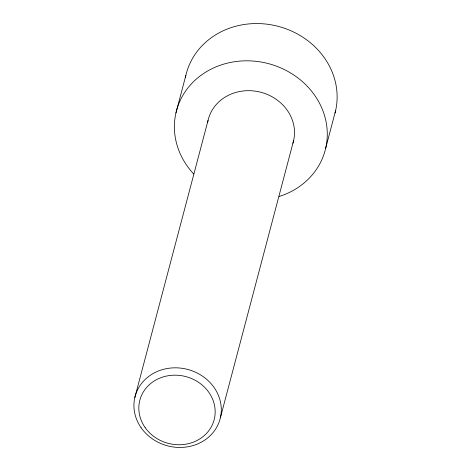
<?xml version="1.0" encoding="UTF-8"?>
<svg xmlns="http://www.w3.org/2000/svg" width="471" height="471" viewBox="0 0 471 471"><rect width="100%" height="100%" fill="white"/><g stroke="black" fill="none" stroke-linecap="round" stroke-linejoin="round"><path stroke-width="0.71" d="M175.966 112.834L185.81 75.566M134.83 397.542L208.052 120.399M220.393 417.724L293.616 140.582M325.702 148.153L335.552 110.885M207.652 122.419A43.962 39.511 14.8 0 1 260.039 92.063A43.962 39.511 14.8 0 1 292.903 143.231M185.368 77.68A76.932 69.143 14.8 0 1 276.13 25.823A76.932 69.143 14.8 0 1 335.034 112.981M193.74 174.017A76.932 69.143 14.8 0 1 206.981 71.386A76.932 69.143 14.8 0 1 318.125 100.706A76.932 69.143 14.8 0 1 279.05 196.519M141.117 427.733A43.962 39.511 14.8 0 0 216.654 427.35A43.962 39.511 14.8 0 0 175.065 367.816A43.962 39.511 14.8 0 0 141.117 427.733M145.103 427.527A38.416 34.53 14.8 0 0 211.114 427.191A38.416 34.53 14.8 0 0 174.77 375.169A38.416 34.53 14.8 0 0 145.103 427.527"/></g></svg>
